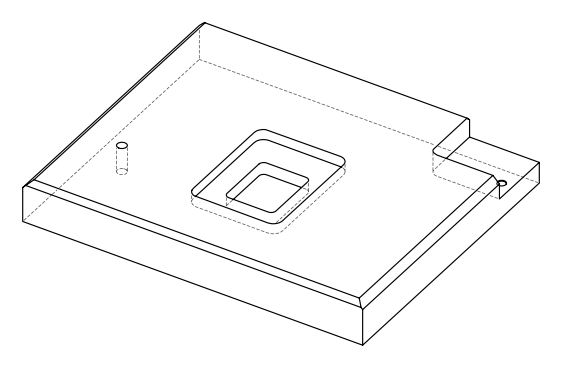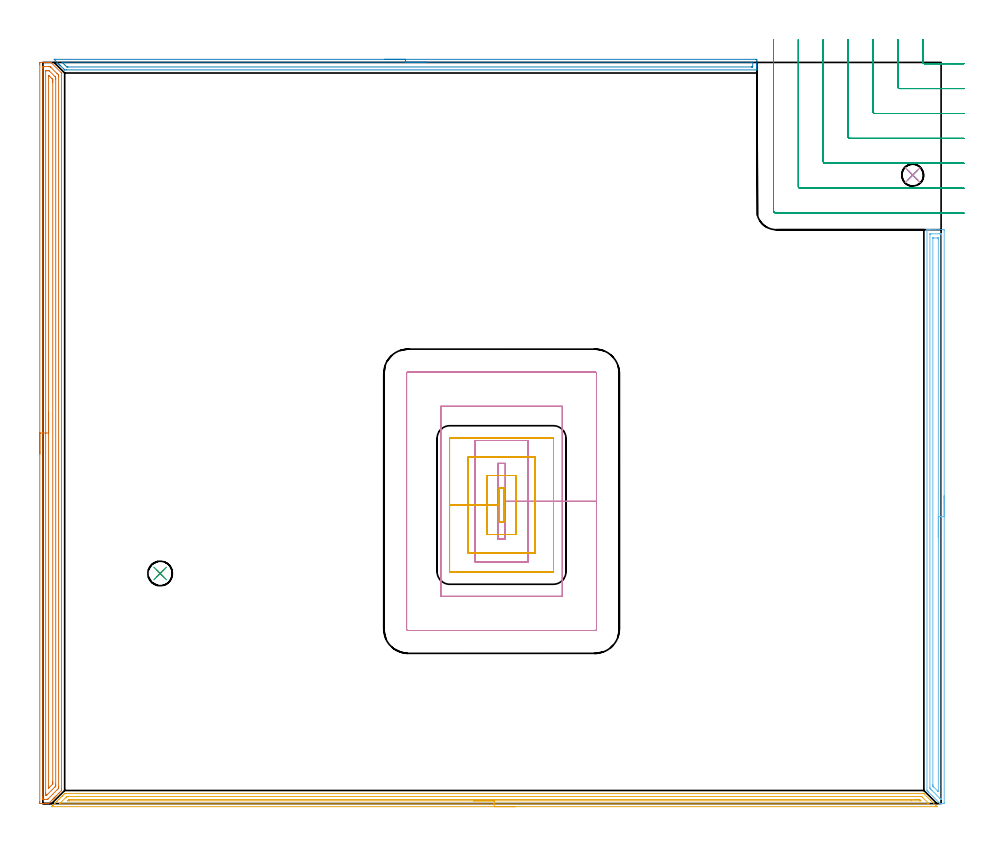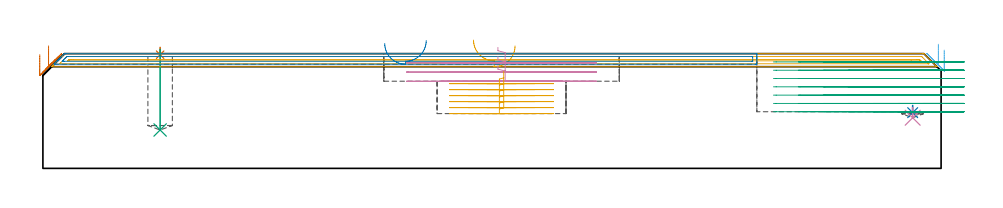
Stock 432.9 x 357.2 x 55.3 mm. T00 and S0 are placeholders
(PLAN: 11 operations, 6 tool changes, 59.2 min)
(1 SPOT_DRILL | STEP1POCKET | NXT0321_9005460120000 | 0.03 min | 1 mm3)
(2 SPOT_DRILL_1 | STEP1POCKET_1 | NXT0321_9005460120000 | 0.03 min | 3052 mm3)
(3 DRILL_BLIND_HOLE_INTO_CENTER | STEP1POCKET | NXT0301_089 | 0.16 min | 3848 mm3)
(4 DRILL_BLIND_HOLE_INTO_CENTER_1 | STEP1POCKET_1 | NXT0301_076 | 0.03 min | 204 mm3)
(5 AREA_MILL | FG_CHAMFER_SURFACE | UGT0205_001 | 10.26 min | 8577 mm3)
(6 AREA_MILL_1 | FG_CHAMFER_SURFACE_1 | UGT0205_001 | 6.82 min | 9580 mm3)
(7 AREA_MILL_2 | FG_CHAMFER_SURFACE_2 | UGT0205_001 | 11.57 min | 19555 mm3)
(8 AREA_MILL_3 | FG_CHAMFER_SURFACE_3 | UGT0205_001 | 5.57 min | 4456 mm3)
(9 MILL_CORNER_NOTCH_RECTANGULAR | CORNER_NOTCH_RECTANGULAR | UGT0201_008 | Follow Part, ap 4, ae 75% | 11.3 min | 196527 mm3)
(10 MILL_RECTANGULAR_POCKET | POCKET_RECTANGULAR_STRAIGHT | UGT0201_105 | Follow Part, ap 5.5, ae 75% | 6.51 min | 219772 mm3)
(11 MILL_RECTANGULAR_POCKET_1 | POCKET_RECTANGULAR_STRAIGHT_1 | NXT0201_011 | Follow Part, ap 3, ae 75% | 6.96 min | 73527 mm3)
(TOOL NXT0321_9005460120000 | NC Spot Drill, 142deg, 12mm, Carbide, Uncoated | D12 PA142 FL30 Z2)
(TOOL NXT0301_089 | Carbide Drill 11.8mm [860.1-1180-035A1-MM 2214] | D11.8 PA140 FL55 Z2)
(TOOL NXT0301_076 | Carbide Drill 10.5mm [860.1-1050-032A1-MM 2214] | D10.5 PA140 FL55 Z2)
(TOOL UGT0205_001 | Chamfer Mill 20 x 3 x 45 deg. | D20 FL50 Z2)
(TOOL UGT0201_008 | End Mill 16 mm | D16 FL32 Z4)
(TOOL UGT0201_105 | End Mill 22 mm | D22 FL25 Z2)
(TOOL NXT0201_011 | ENDMILL 12mm [2P460-1200-NA 1630] | D12 FL38 Z6)
(OP 1 SPOT_DRILL)
G17 G21 G94 G90
T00 M6
G54
G17 G0 G90 X56.5 Y110.9 S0 M3
G43 Z65.3 H0
G94 G81 G98 Z54.792 F250. R58.3
G80
M5
M2
(OP 2 SPOT_DRILL_1)
G17 G21 G94 G90
T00 M6
G54
G17 G0 G90 X419.2 Y302.9 S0 M3
G43 Z65.3 H0
G94 G81 G98 Z26.848 F250. R30.3
G80
M5
M2
(OP 3 DRILL_BLIND_HOLE_INTO_CENTER)
G17 G21 G94 G90
T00 M6
G54
G17 G0 G90 X56.5 Y110.9 S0 M3
G43 Z65.3 H1
G94 G81 G98 Z18.5 F250. R57.3
G80
M5
M2
(OP 4 DRILL_BLIND_HOLE_INTO_CENTER_1)
G17 G21 G94 G90
T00 M6
G54
G17 G0 G90 X419.2 Y302.9 S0 M3
G43 Z65.3 H1
G94 G81 G98 Z24.4 F250. R29.3
G80
M5
M2
(OP 5 AREA_MILL)
G17 G21 G94 G90
T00 M6
G54
G17 G0 G90 X227.55 Y-1.5 S1061 M3
G43 Z65.3 H0
Z59.
G94 G1 X227.512 Z58.128 F250.
X227.398 Z57.264
X227.209 Z56.412
X226.947 Z55.58
X226.613 Z54.774
X226.21 Z54.
X225.742 Z53.264
X225.21 Z52.572
X224.621 Z51.929
X223.978 Z51.34
X223.286 Z50.808
X222.55 Z50.34
X221.776 Z49.937
X220.97 Z49.603
X220.138 Z49.341
X219.286 Z49.152
X218.422 Z49.038
X217.55 Z49.
X4.351 Y-1.499 Z49.001
X4.217 Y-1.494 Z49.004
X4.258 Y-1.446 Z49.052
X4.377 Y-1.322 Z49.176
X4.824 Y-0.874 Z49.623
X4.988 Y-0.709 Z49.786
X5.271 Y-0.429 Z50.071
X5.286 Y-0.414 Z50.086
X5.873 Y0.176 Z50.671
X6.165 Y0.465 Z50.965
X6.758 Y1.06 Z51.556
X7.047 Y1.347 Z51.847
X7.059 Y1.359 Z51.859
X7.643 Y1.945 Z52.441
X7.994 Y2.294 Z52.794
X8.528 Y2.829 Z53.326
X9.119 Y3.419 Z53.919
X9.293 Y3.595 Z54.092
X9.412 Y3.714 Z54.211
X10.004 Y4.304 Z54.803
X10.446 Y4.746 Z55.246
X10.449 Y4.749 Z55.249
X10.505 Y4.799 Z55.284
X11.081 Y4.8 Z55.3
X424.019
X424.595 Y4.799 Z55.284
X424.651 Y4.749 Z55.249
X427.752 Y1.65 Z52.147
X430.406 Y-1.004 Z49.492
X430.774 Y-1.374 Z49.126
X430.846 Y-1.446 Z49.054
X430.872 Y-1.473 Z49.027
X430.883 Y-1.494 Z49.005
X430.872 Y-1.5 Z49.
X217.55
Y-0.086 Z50.414
X8.4 Y-0.085 Z50.415
X8.365
X8.085 Y-0.076 Z50.424
X8.119 Y-0.037 Z50.463
X8.215 Y0.063 Z50.563
X8.315 Y0.165 Z50.665
X8.4 Y0.25 Z50.75
X11.081 Y2.93 Z53.43
X11.331 Y3.172 Z53.672
X11.55 Y3.379 Z53.879
X11.975 Y3.385 Z53.885
X12.009 Y3.386 Z53.886
X423.374 Y3.385 Z53.885
X423.481 Y3.384 Z53.884
X423.534 Y3.382 Z53.882
X423.557 Y3.379 Z53.879
X423.606 Y3.333 Z53.833
X424.019 Y2.93 Z53.43
X426.7 Y0.249 Z50.749
X426.913 Y0.031 Z50.531
X426.997 Y-0.059 Z50.441
X427.011 Y-0.08 Z50.42
X426.979 Y-0.081 Z50.419
X426.887 Y-0.084 Z50.416
X426.7 Y-0.086 Z50.414
X426.667
X217.55
Y1.328 Z51.828
X12.869 Y1.329 Z51.829
X12.298 Y1.33 Z51.83
X12.011 Y1.334 Z51.834
X11.975 Y1.336 Z51.836
X11.953 Y1.344 Z51.844
X11.962 Y1.357 Z51.857
X11.975 Y1.374 Z51.874
X12.113 Y1.513 Z52.013
X12.252 Y1.65 Z52.15
X12.563 Y1.952 Z52.452
X12.869 Y1.965 Z52.465
X13.44 Y1.97 Z52.47
X14.656 Y1.972 Z52.472
X421.338 Y1.971 Z52.471
X421.91 Y1.968 Z52.468
X422.231 Y1.964 Z52.464
X422.538 Y1.951 Z52.451
X422.844 Y1.65 Z52.15
X423.125 Y1.367 Z51.867
X423.145 Y1.335 Z51.835
X423.125 Y1.334 Z51.834
X422.555 Y1.33 Z51.83
X418.473 Y1.328 Z51.828
X217.55
X216.678 Z51.867
X215.814 Z51.98
X214.962 Z52.169
X214.13 Z52.432
X213.324 Z52.765
X212.55 Z53.168
X211.814 Z53.637
X211.122 Z54.168
X210.479 Z54.757
X209.89 Z55.401
X209.358 Z56.093
X208.89 Z56.828
X208.487 Z57.602
X208.153 Z58.408
X207.891 Z59.24
X207.702 Z60.092
X207.588 Z60.957
X207.55 Z61.828
G0 Z65.3
M5
M2
(OP 6 AREA_MILL_1)
G17 G21 G94 G90
T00 M6
G54
G17 G0 G90 X434.4 Y148.3 S1061 M3
G43 Z65.3 H0
Z57.
G94 G1 Y148.262 Z56.128 F250.
Y148.148 Z55.264
Y147.959 Z54.412
Y147.697 Z53.58
Y147.363 Z52.774
Y146.96 Z52.
Y146.492 Z51.264
Y145.96 Z50.572
Y145.371 Z49.929
Y144.728 Z49.34
Y144.036 Z48.808
Y143.3 Z48.34
Y142.526 Z47.937
Y141.72 Z47.603
Y140.888 Z47.341
Y140.037 Z47.152
Y139.172 Z47.038
Y138.3 Z47.
Y0.333
X434.397 Y0.18 Z47.003
X434.391 Y0.002 Z47.005
X434.172 Y0. Z47.224
X433.814 Z47.581
X433.097 Z48.303
X432.478 Z48.922
X432.432 Y0.002 Z48.967
X432.391 Y0.01 Z49.007
X431.772 Y0.627 Z49.626
X426.855 Y5.544 Z54.543
X426.686 Y5.712 Z54.709
X426.517 Y5.881 Z54.88
X426.408 Y5.991 Z54.99
X426.162 Y6.24 Z55.234
X426.103 Y6.305 Z55.289
X426.1 Y6.438 Z55.3
Y276.42
X426.103 Y276.59 Z55.288
X426.154 Y276.592 Z55.238
X426.571 Y276.6 Z54.828
X426.86 Z54.54
X427.577 Z53.818
X428.826 Z52.571
X430.248 Z51.148
X433.814 Z47.583
X434.083 Y276.598 Z47.315
X434.392 Y276.59 Z47.006
X434.399 Y276.28 Z46.999
X434.4 Y138.3 Z47.
X432.986 Z48.414
X432.985 Y2.352 Z48.415
X432.984 Y2.289 Z48.416
X432.979 Y2.164 Z48.421
X432.968 Y2.01 Z48.432
X432.923 Y2.009 Z48.477
X432.866 Y2.01 Z48.534
X432.805 Y2.057 Z48.595
X432.682 Y2.175 Z48.718
X432.436 Y2.415 Z48.964
X428.468 Y6.382 Z52.932
X427.967 Y6.885 Z53.433
X427.577 Y7.283 Z53.823
X427.521 Y7.344 Z53.879
X427.514 Y7.779 Z53.886
X427.515 Y274.248 Z53.885
X427.516 Y274.311 Z53.884
X427.521 Y274.436 Z53.879
X427.532 Y274.59 Z53.868
X427.577 Y274.592 Z53.823
X428.056 Y274.599 Z53.344
X432.032 Y274.6 Z49.368
X432.511 Y274.599 Z48.889
X432.923 Y274.592 Z48.477
X432.975 Y274.59 Z48.425
X432.982 Y274.374 Z48.418
X432.985 Y274.248 Z48.415
X432.986 Y274.185 Z48.414
Y274.122
Y138.3
X431.572 Z49.828
X431.571 Y5.991 Z49.829
X431.569 Y5.792 Z49.831
X431.567 Y5.754 Z49.833
X431.566 Y5.748 Z49.834
X431.556 Y5.755 Z49.844
X431.506 Y5.799 Z49.894
X431.309 Y5.991 Z50.091
X429.359 Y7.941 Z52.041
X428.996 Y8.311 Z52.404
X428.952 Y8.359 Z52.448
X428.935 Y8.382 Z52.465
X428.933 Y8.414 Z52.467
X428.93 Y8.529 Z52.47
X428.929 Y8.673 Z52.471
X428.928 Y9.105 Z52.472
X428.929 Y272.505 Z52.471
X428.93 Y272.559 Z52.47
X428.932 Y272.584 Z52.468
X428.934 Y272.59 Z52.466
X428.955 Y272.592 Z52.445
X429.158 Y272.599 Z52.242
X431.141 Z50.259
X431.343 Y272.596 Z50.057
X431.478 Y272.59 Z49.922
X431.565 Y272.584 Z49.835
X431.567 Y272.541 Z49.833
X431.569 Y272.397 Z49.831
X431.571 Y271.966 Z49.829
X431.572 Y138.3 Z49.828
Y137.428 Z49.867
Y136.564 Z49.98
Y135.712 Z50.169
Y134.88 Z50.432
Y134.074 Z50.765
Y133.3 Z51.168
Y132.564 Z51.637
Y131.872 Z52.168
Y131.229 Z52.757
Y130.64 Z53.401
Y130.109 Z54.093
Y129.64 Z54.828
Y129.237 Z55.602
Y128.903 Z56.408
Y128.641 Z57.24
Y128.452 Z58.092
Y128.338 Z58.957
Y128.3 Z59.828
G0 Z65.3
M5
M2
(OP 7 AREA_MILL_2)
G17 G21 G94 G90
T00 M6
G54
G17 G0 G90 X-1.5 Y168.6 S1061 M3
G43 Z65.3 H0
Z54.8
G94 G1 Y168.638 Z53.928 F250.
Y168.752 Z53.064
Y168.941 Z52.212
Y169.203 Z51.38
Y169.537 Z50.574
Y169.94 Z49.8
Y170.408 Z49.064
Y170.94 Z48.372
Y171.529 Z47.729
Y172.172 Z47.14
Y172.864 Z46.608
Y173.6 Z46.14
Y174.374 Z45.737
Y175.18 Z45.403
Y176.012 Z45.141
Y176.864 Z44.952
Y177.728 Z44.838
Y178.6 Z44.8
Y356.097
X-1.499 Y356.569 Z44.801
X-1.495 Y356.987 Z44.803
X-1.492 Y357.19 Z44.805
X-1.084 Y357.2 Z45.212
X0.674 Z46.969
X2.069 Z48.366
X2.432 Z48.727
X3.156 Z49.456
X3.75 Z50.05
X3.829 Y357.199 Z50.128
X3.899 Y357.19 Z50.196
X3.977 Y357.124 Z50.275
X8.997 Y352.103 Z55.297
X9. Y352.098 Z55.3
Y352.097
Y6.892
Y6.305 Z55.285
X8.833 Y6.132 Z55.13
X7.803 Y5.103 Z54.103
X6.462 Y3.762 Z52.761
X6.24 Y3.54 Z52.54
X6.015 Y3.314 Z52.314
X5.947 Y3.246 Z52.244
X5.882 Y3.181 Z52.181
X5.717 Y3.016 Z52.016
X5.654 Y2.953 Z51.951
X5.594 Y2.893 Z51.893
X5.419 Y2.718 Z51.718
X5.361 Y2.66 Z51.658
X5.306 Y2.605 Z51.605
X5.121 Y2.42 Z51.42
X5.068 Y2.367 Z51.365
X5.018 Y2.317 Z51.317
X4.823 Y2.122 Z51.122
X4.775 Y2.074 Z51.072
X4.73 Y2.029 Z51.029
X4.524 Y1.824 Z50.823
X3.034 Y0.333 Z49.333
X2.871 Y0.17 Z49.168
X2.732 Y0.035 Z49.03
X2.695 Y0.005 Z48.991
X2.651 Y0.002 Z48.949
X2.625 Y0. Z48.923
X1.553 Z47.847
X0.311 Z46.608
X-0.205 Z46.089
X-0.826 Z45.47
X-1.084 Y0.002 Z45.211
X-1.3 Y0.005 Z44.996
X-1.491 Y0.01 Z44.805
X-1.495 Y0.213 Z44.802
X-1.499 Y0.632 Z44.801
X-1.5 Y1.055 Z44.8
Y178.6
X-0.086 Z46.214
Y354.658 Z46.215
X-0.079 Y355.183 Z46.221
X-0.059 Y355.19 Z46.241
X0.013 Y355.195 Z46.313
X0.123 Y355.198 Z46.423
X0.261 Y355.2 Z46.561
X0.674 Z46.974
X2.899 Y355.199 Z49.199
X3.311 Y355.193 Z49.611
X3.446 Y355.19 Z49.746
X3.585 Y355.056 Z49.885
X3.869 Y354.78 Z50.169
X6.826 Y351.824 Z53.126
X7.444 Y351.203 Z53.744
X7.534 Y351.104 Z53.834
X7.579 Y351.053 Z53.879
X7.58 Y351.009 Z53.88
X7.583 Y350.816 Z53.883
X7.586 Y350.43 Z53.886
Y350.308
X7.585 Y7.908 Z53.885
X7.579 Y7.355 Z53.879
X7.561 Y7.323 Z53.861
X7.51 Y7.267 Z53.81
X7.425 Y7.177 Z53.725
X7.142 Y6.892 Z53.442
X6.983 Y6.732 Z53.283
X2.55 Y2.3 Z48.85
X2.432 Y2.183 Z48.732
X2.3 Y2.058 Z48.6
X2.253 Y2.014 Z48.553
X2.198 Y2.01 Z48.498
X1.963 Y2.003 Z48.263
X0.674 Y2. Z46.974
X0.207 Z46.507
X-0.003 Y2.003 Z46.297
X-0.038 Y2.005 Z46.262
X-0.071 Y2.009 Z46.229
X-0.079 Y2.054 Z46.221
X-0.084 Y2.297 Z46.216
X-0.085 Y2.42 Z46.215
X-0.086 Y3.193 Z46.214
Y178.6
X1.328 Z47.628
X1.329 Y352.991 Z47.629
X1.33 Y353.105 Z47.63
X1.333 Y353.162 Z47.633
X1.335 Y353.183 Z47.635
X1.355 Y353.193 Z47.655
X1.553 Y353.196 Z47.853
X2.227 Y353.2 Z48.527
X2.432 Y353.198 Z48.732
X2.637 Y353.193 Z48.937
X3.01 Y353.178 Z49.31
X3.208 Y352.991 Z49.508
X5.892 Y350.308 Z52.192
X5.947 Y350.252 Z52.247
X6.148 Y350.041 Z52.448
X6.164 Y349.642 Z52.464
X6.169 Y349.414 Z52.469
X6.171 Y349.187 Z52.471
Y9.347
X6.17 Y8.68 Z52.47
X6.168 Y8.456 Z52.468
X6.165 Y8.381 Z52.465
X6.119 Y8.33 Z52.419
X5.947 Y8.149 Z52.247
X5.768 Y7.968 Z52.068
X5.587 Y7.786 Z51.887
X2.222 Y4.422 Z48.522
X2.009 Y4.209 Z48.309
X1.853 Y4.06 Z48.153
X1.809 Y4.021 Z48.109
X1.75 Y4.008 Z48.05
X1.553 Y4.007 Z47.853
X1.354 Y4.01 Z47.654
X1.335 Y4.209 Z47.635
X1.332 Y4.433 Z47.632
X1.329 Y5.103 Z47.629
X1.328 Y5.331 Z47.628
Y178.6
X2.743 Z49.043
Y350.886
X2.744 Y350.969 Z49.044
X2.745 Y350.991 Z49.045
X2.782 Y350.96 Z49.082
X2.938 Y350.81 Z49.238
X3.182 Y350.569 Z49.482
X3.311 Y350.441 Z49.611
X4.189 Y349.562 Z50.489
X4.336 Y349.414 Z50.636
X4.488 Y349.255 Z50.788
X4.75 Y348.976 Z51.05
X4.753 Y348.84 Z51.053
X4.756 Y348.52 Z51.056
X4.757 Y347.942 Z51.057
Y347.625
Y10.469
X4.756 Y9.893 Z51.056
X4.753 Y9.575 Z51.053
X4.75 Y9.432 Z51.05
X4.742 Y9.403 Z51.042
X4.72 Y9.376 Z51.02
X4.677 Y9.328 Z50.977
X4.554 Y9.204 Z50.854
X3.137 Y7.786 Z49.437
X2.997 Y7.649 Z49.297
X2.775 Y7.436 Z49.075
X2.749 Y7.429 Z49.049
X2.747 Y7.465 Z49.047
X2.744 Y7.786 Z49.044
X2.743 Y7.973 Z49.043
Y178.6
Y179.472 Z49.081
Y180.336 Z49.195
Y181.188 Z49.383
Y182.02 Z49.646
Y182.826 Z49.98
Y183.6 Z50.382
Y184.336 Z50.851
Y185.028 Z51.382
Y185.671 Z51.972
Y186.26 Z52.615
Y186.792 Z53.307
Y187.26 Z54.043
Y187.663 Z54.817
Y187.997 Z55.622
Y188.259 Z56.454
Y188.448 Z57.306
Y188.562 Z58.171
Y188.6 Z59.043
G0 Z65.3
M5
M2
(OP 8 AREA_MILL_3)
G17 G21 G94 G90
T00 M6
G54
G17 G0 G90 X164.75 Y358.7 S1061 M3
G43 Z65.3 H0
Z60.2
G94 G1 X164.788 Z59.328 F250.
X164.902 Z58.463
X165.091 Z57.612
X165.353 Z56.78
X165.687 Z55.974
X166.09 Z55.2
X166.558 Z54.464
X167.089 Z53.772
X167.679 Z53.129
X168.322 Z52.54
X169.014 Z52.008
X169.75 Z51.54
X170.524 Z51.137
X171.33 Z50.803
X172.162 Z50.541
X173.013 Z50.352
X173.878 Z50.238
X174.75 Z50.2
X343.49
X343.856 Y358.697 Z50.201
X344.09 Y358.692 Z50.204
X344.1 Y358.338 Z50.558
Y356.588 Z52.306
Y356.034 Z52.863
Y355.712 Z53.183
Y355.159 Z53.737
Y354.837 Z54.057
Y354.195 Z54.705
Y353.866 Z55.033
X344.098 Y353.731 Z55.161
X344.09 Y353.602 Z55.288
X343.936 Y353.6 Z55.3
X11.367
X10.564 Y353.605 Z55.295
X10.499 Y353.607 Z55.293
X10.474 Y353.628 Z55.272
X10.136 Y353.962 Z54.935
X8.525 Y355.574 Z53.324
X8.385 Y355.712 Z53.183
X8.242 Y355.857 Z53.041
X8.096 Y356.003 Z52.895
X7.948 Y356.15 Z52.745
X7.796 Y356.303 Z52.595
X7.667 Y356.432 Z52.466
X7.51 Y356.588 Z52.307
X7.349 Y356.749 Z52.148
X7.238 Y356.861 Z52.037
X7.072 Y357.025 Z51.869
X6.903 Y357.196 Z51.702
X5.408 Y358.692 Z50.206
X5.516 Y358.698 Z50.202
X5.564 Y358.7 Z50.2
X174.75
Y357.286 Z51.614
X341.704 Y357.285 Z51.615
X341.886 Y357.284 Z51.616
X342.051 Y357.28 Z51.62
X342.085 Y357.279 Z51.621
X342.091 Y357.259 Z51.641
X342.095 Y357.23 Z51.67
X342.099 Y357.075 Z51.825
X342.1 Y355.325 Z53.575
X342.098 Y355.195 Z53.705
X342.094 Y355.092 Z53.808
X342.09 Y355.028 Z53.872
X342.059 Y355.021 Z53.879
X341.704 Y355.017 Z53.883
X341.523 Y355.015 Z53.885
X12.079
X11.723 Y355.019 Z53.881
X11.55 Y355.021 Z53.879
X11.367 Y355.192 Z53.708
X10.839 Y355.712 Z53.188
X10.474 Y356.075 Z52.825
X9.962 Y356.588 Z52.312
X9.581 Y356.97 Z51.93
X9.334 Y357.226 Z51.674
X9.283 Y357.279 Z51.621
X9.37 Y357.281 Z51.619
X9.581 Y357.284 Z51.616
X9.762 Y357.285 Z51.615
X10.474 Y357.286 Z51.614
X174.75
X175.621 Z51.652
X176.486 Z51.766
X177.338 Z51.955
X178.17 Z52.217
X178.976 Z52.551
X179.75 Z52.954
X180.486 Z53.423
X181.178 Z53.954
X181.821 Z54.543
X182.41 Z55.186
X182.941 Z55.878
X183.41 Z56.614
X183.813 Z57.388
X184.147 Z58.194
X184.409 Z59.026
X184.598 Z59.878
X184.712 Z60.743
X184.75 Z61.614
G0 Z65.3
M5
M2
(OP 9 MILL_CORNER_NOTCH_RECTANGULAR)
G17 G21 G94 G90
T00 M6
G54
G17 G0 G90 X424.1 Y368.2 S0 M3
G43 Z65.3 H0
Z51.3
G94 G1 Y365.2 F250.
Y357.394 F500.
G3 X424.894 Y356.6 R0.8
G1 X440.9
X443.9 F250.
G0 Z65.3
X412.1 Y368.2
Z51.3
G1 Y365.2
Y345.395 F500.
G3 X412.895 Y344.6 R0.8
G1 X440.9
X443.9 F250.
G0 Z65.3
X400.1 Y368.2
Z51.3
G1 Y365.2
Y333.395 F500.
G3 X400.895 Y332.6 R0.8
G1 X440.9
X443.9 F250.
G0 Z65.3
X388.1 Y368.2
Z51.3
G1 Y365.2
Y321.395 F500.
G3 X388.895 Y320.6 R0.8
G1 X440.9
X443.9 F250.
G0 Z65.3
X376.1 Y368.2
Z51.3
G1 Y365.2
Y309.395 F500.
G3 X376.895 Y308.6 R0.8
G1 X440.9
X443.9 F250.
G0 Z65.3
X364.1 Y368.2
Z51.3
G1 Y365.2
Y297.396 F500.
G3 X364.896 Y296.6 R0.8
G1 X440.9
X443.9 F250.
G0 Z65.3
X352.1 Y368.2
Z51.3
G1 Y365.2
Y285.9 F500.
G3 X353.4 Y284.6 R1.3
G1 X440.9
X443.9 F250.
G0 Z65.3
X424.1 Y368.2
Z47.3
G1 Y365.2
Y357.394 F500.
G3 X424.894 Y356.6 R0.8
G1 X440.9
X443.9 F250.
G0 Z65.3
X412.1 Y368.2
Z47.3
G1 Y365.2
Y345.395 F500.
G3 X412.894 Y344.6 R0.8
G1 X440.9
X443.9 F250.
G0 Z65.3
X400.1 Y368.2
Z47.3
G1 Y365.2
Y333.395 F500.
G3 X400.895 Y332.6 R0.8
G1 X440.9
X443.9 F250.
G0 Z65.3
X388.1 Y368.2
Z47.3
G1 Y365.2
Y321.395 F500.
G3 X388.895 Y320.6 R0.8
G1 X440.9
X443.9 F250.
G0 Z65.3
X376.1 Y368.2
Z47.3
G1 Y365.2
Y309.395 F500.
G3 X376.895 Y308.6 R0.8
G1 X440.9
X443.9 F250.
G0 Z65.3
X364.1 Y368.2
Z47.3
G1 Y365.2
Y297.396 F500.
G3 X364.896 Y296.6 R0.8
G1 X440.9
X443.9 F250.
G0 Z65.3
X352.1 Y368.2
Z47.3
G1 Y365.2
Y285.9 F500.
G3 X353.4 Y284.6 R1.3
G1 X440.9
X443.9 F250.
G0 Z65.3
X424.1 Y368.2
Z43.3
G1 Y365.2
Y357.394 F500.
G3 X424.894 Y356.6 R0.8
G1 X440.9
X443.9 F250.
G0 Z65.3
X412.1 Y368.2
Z43.3
G1 Y365.2
Y345.395 F500.
G3 X412.895 Y344.6 R0.8
G1 X440.9
X443.9 F250.
G0 Z65.3
X400.1 Y368.2
Z43.3
G1 Y365.2
Y333.395 F500.
G3 X400.895 Y332.6 R0.8
G1 X440.9
X443.9 F250.
G0 Z65.3
X388.1 Y368.2
Z43.3
G1 Y365.2
Y321.395 F500.
G3 X388.895 Y320.6 R0.8
G1 X440.9
X443.9 F250.
G0 Z65.3
X376.1 Y368.2
Z43.3
G1 Y365.2
Y309.395 F500.
G3 X376.895 Y308.6 R0.8
G1 X440.9
X443.9 F250.
G0 Z65.3
X364.1 Y368.2
Z43.3
G1 Y365.2
Y297.396 F500.
G3 X364.896 Y296.6 R0.8
G1 X440.9
X443.9 F250.
G0 Z65.3
X352.1 Y368.2
Z43.3
G1 Y365.2
Y285.9 F500.
G3 X353.4 Y284.6 R1.3
G1 X440.9
X443.9 F250.
G0 Z65.3
X424.1 Y368.2
Z39.3
G1 Y365.2
Y357.394 F500.
G3 X424.894 Y356.6 R0.8
G1 X440.9
X443.9 F250.
G0 Z65.3
X412.1 Y368.2
Z39.3
G1 Y365.2
Y345.395 F500.
G3 X412.895 Y344.6 R0.8
G1 X440.9
X443.9 F250.
G0 Z65.3
X400.1 Y368.2
Z39.3
G1 Y365.2
Y333.395 F500.
G3 X400.895 Y332.6 R0.8
G1 X440.9
X443.9 F250.
G0 Z65.3
X388.1 Y368.2
Z39.3
G1 Y365.2
Y321.395 F500.
G3 X388.895 Y320.6 R0.8
G1 X440.9
X443.9 F250.
G0 Z65.3
X376.1 Y368.2
Z39.3
G1 Y365.2
Y309.395 F500.
G3 X376.895 Y308.6 R0.8
G1 X440.9
X443.9 F250.
G0 Z65.3
X364.1 Y368.2
Z39.3
G1 Y365.2
Y297.396 F500.
G3 X364.896 Y296.6 R0.8
G1 X440.9
X443.9 F250.
G0 Z65.3
X352.1 Y368.2
Z39.3
G1 Y365.2
Y285.9 F500.
G3 X353.4 Y284.6 R1.3
G1 X440.9
X443.9 F250.
G0 Z65.3
X424.1 Y368.2
Z35.3
G1 Y365.2
Y357.394 F500.
G3 X424.894 Y356.6 R0.8
G1 X440.9
X443.9 F250.
G0 Z65.3
X412.1 Y368.2
Z35.3
G1 Y365.2
Y345.395 F500.
G3 X412.895 Y344.6 R0.8
G1 X440.9
X443.9 F250.
G0 Z65.3
X400.1 Y368.2
Z35.3
G1 Y365.2
Y333.395 F500.
G3 X400.895 Y332.6 R0.8
G1 X440.9
X443.9 F250.
G0 Z65.3
X388.1 Y368.2
Z35.3
G1 Y365.2
Y321.395 F500.
G3 X388.895 Y320.6 R0.8
G1 X440.9
X443.9 F250.
G0 Z65.3
X376.1 Y368.2
Z35.3
G1 Y365.2
Y309.395 F500.
G3 X376.895 Y308.6 R0.8
G1 X440.9
X443.9 F250.
G0 Z65.3
X364.1 Y368.2
Z35.3
G1 Y365.2
Y297.396 F500.
G3 X364.896 Y296.6 R0.8
G1 X440.9
X443.9 F250.
G0 Z65.3
X352.1 Y368.2
Z35.3
G1 Y365.2
Y285.9 F500.
G3 X353.4 Y284.6 R1.3
G1 X440.9
X443.9 F250.
G0 Z65.3
X424.1 Y368.2
Z31.3
G1 Y365.2
Y357.394 F500.
G3 X424.894 Y356.6 R0.8
G1 X440.9
X443.9 F250.
G0 Z65.3
X412.1 Y368.2
Z31.3
G1 Y365.2
Y345.395 F500.
G3 X412.895 Y344.6 R0.8
G1 X440.9
X443.9 F250.
G0 Z65.3
X400.1 Y368.2
Z31.3
G1 Y365.2
Y333.395 F500.
G3 X400.895 Y332.6 R0.8
G1 X440.9
X443.9 F250.
G0 Z65.3
X388.1 Y368.2
Z31.3
G1 Y365.2
Y321.395 F500.
G3 X388.895 Y320.6 R0.8
G1 X440.9
X443.9 F250.
G0 Z65.3
X376.1 Y368.2
Z31.3
G1 Y365.2
Y309.395 F500.
G3 X376.895 Y308.6 R0.8
G1 X440.9
X443.9 F250.
G0 Z65.3
X364.1 Y368.2
Z31.3
G1 Y365.2
Y297.396 F500.
G3 X364.896 Y296.6 R0.8
G1 X440.9
X443.9 F250.
G0 Z65.3
X352.1 Y368.2
Z31.3
G1 Y365.2
Y285.9 F500.
G3 X353.4 Y284.6 R1.3
G1 X440.9
X443.9 F250.
G0 Z65.3
X424.1 Y368.2
Z27.3
G1 Y365.2
Y357.394 F500.
G3 X424.894 Y356.6 R0.8
G1 X440.9
X443.9 F250.
G0 Z65.3
X412.1 Y368.2
Z27.3
G1 Y365.2
Y345.395 F500.
G3 X412.895 Y344.6 R0.8
G1 X440.9
X443.9 F250.
G0 Z65.3
X400.1 Y368.2
Z27.3
G1 Y365.2
Y333.395 F500.
G3 X400.895 Y332.6 R0.8
G1 X440.9
X443.9 F250.
G0 Z65.3
X388.1 Y368.2
Z27.3
G1 Y365.2
Y321.395 F500.
G3 X388.895 Y320.6 R0.8
G1 X440.9
X443.9 F250.
G0 Z65.3
X376.1 Y368.2
Z27.3
G1 Y365.2
Y309.395 F500.
G3 X376.895 Y308.6 R0.8
G1 X440.9
X443.9 F250.
G0 Z65.3
X364.1 Y368.2
Z27.3
G1 Y365.2
Y297.396 F500.
G3 X364.896 Y296.6 R0.8
G1 X440.9
X443.9 F250.
G0 Z65.3
X352.1 Y368.2
Z27.3
G1 Y365.2
Y285.9 F500.
G3 X353.4 Y284.6 R1.3
G1 X440.9
X443.9 F250.
G0 Z65.3
M5
M2
(OP 10 MILL_RECTANGULAR_POCKET)
G17 G21 G94 G90
T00 M6
G54
G17 G0 G90 X219.3 Y133.341 S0 M3
G43 Z65.3 H0
Z58.3
G94 G1 Y127.4 Z56.708 F250.
X222.8 Z55.77
Y145.7 Z50.867
Y164. F500.
X219.3
Y127.4
X222.8
Y145.7
X233.8
Y175.
X208.3
Y116.4
X233.8
Y145.7
X250.3
Y191.5
X191.8
Y99.9
X250.3
Y145.7
X266.8
Y207.3
G3 X266.1 Y208. R0.7
G1 X176.
G3 X175.3 Y207.3 R0.7
G1 Y84.1
G3 X176. Y83.4 R0.7
G1 X266.1
G3 X266.8 Y84.1 R0.7
G1 Y145.7
Y146.7
G0 X219.3 Y133.341 Z53.867
G1 Y127.4 Z52.275 F250.
X222.8 Z51.337
Y145.7 Z46.433
Y164. F500.
X219.3
Y127.4
X222.8
Y145.7
X233.8
Y175.
X208.3
Y116.4
X233.8
Y145.7
X250.3
Y191.5
X191.8
Y99.9
X250.3
Y145.7
X266.8
Y207.3
G3 X266.1 Y208. R0.7
G1 X176.
G3 X175.3 Y207.3 R0.7
G1 Y84.1
G3 X176. Y83.4 R0.7
G1 X266.1
G3 X266.8 Y84.1 R0.7
G1 Y145.7
Y146.7
G0 X219.3 Y133.341 Z49.433
G1 Y127.4 Z47.841 F250.
X222.8 Z46.903
Y145.7 Z42.
Y164. F500.
X219.3
Y127.4
X222.8
Y145.7
X233.8
Y175.
X208.3
Y116.4
X233.8
Y145.7
X250.3
Y191.5
X191.8
Y99.9
X250.3
Y145.7
X266.8
Y207.3
G3 X266.1 Y208. R0.7
G1 X176.
G3 X175.3 Y207.3 R0.7
G1 Y84.1
G3 X176. Y83.4 R0.7
G1 X266.1
G3 X266.8 Y84.1 R0.7
G1 Y145.7
Y146.7
G0 Z65.3
M5
M2
(OP 11 MILL_RECTANGULAR_POCKET_1)
G17 G21 G94 G90
T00 M6
G54
G17 G0 G90 X222.1 Y140.418 S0 M3
G43 Z65.3 H1
Z46.74
G94 G1 Y152.1 Z43.61 F250.
X220. Z43.047
Y143.9 Z40.85
Y135.7 F500.
X222.1
Y152.1
X220.
Y143.9
X214.
Y129.7
X228.1
Y158.1
X214.
Y143.9
X205.
Y120.7
X237.1
Y167.1
X205.
Y143.9
X196.
Y111.8
X196.005 Y111.745
X196.045 Y111.705
X196.1 Y111.7
X246.
X246.055 Y111.705
X246.095 Y111.745
X246.1 Y111.8
Y176.
X246.095 Y176.055
X246.055 Y176.095
X246. Y176.1
X196.1
X196.045 Y176.095
X196.005 Y176.055
X196. Y176.
Y143.9
Y142.9
G0 X222.1 Y140.418 Z43.85
G1 Y152.1 Z40.72 F250.
X220. Z40.157
Y143.9 Z37.96
Y135.7 F500.
X222.1
Y152.1
X220.
Y143.9
X214.
Y129.7
X228.1
Y158.1
X214.
Y143.9
X205.
Y120.7
X237.1
Y167.1
X205.
Y143.9
X196.
Y111.8
X196.005 Y111.745
X196.045 Y111.705
X196.1 Y111.7
X246.
X246.055 Y111.705
X246.095 Y111.745
X246.1 Y111.8
Y176.
X246.095 Y176.055
X246.055 Y176.095
X246. Y176.1
X196.1
X196.045 Y176.095
X196.005 Y176.055
X196. Y176.
Y143.9
Y142.9
G0 X222.1 Y140.418 Z40.96
G1 Y152.1 Z37.83 F250.
X220. Z37.267
Y143.9 Z35.07
Y135.7 F500.
X222.1
Y152.1
X220.
Y143.9
X214.
Y129.7
X228.1
Y158.1
X214.
Y143.9
X205.
Y120.7
X237.1
Y167.1
X205.
Y143.9
X196.
Y111.8
X196.005 Y111.745
X196.045 Y111.705
X196.1 Y111.7
X246.
X246.055 Y111.705
X246.095 Y111.745
X246.1 Y111.8
Y176.
X246.095 Y176.055
X246.055 Y176.095
X246. Y176.1
X196.1
X196.045 Y176.095
X196.005 Y176.055
X196. Y176.
Y143.9
Y142.9
G0 X222.1 Y140.418 Z38.07
G1 Y152.1 Z34.94 F250.
X220. Z34.377
Y143.9 Z32.18
Y135.7 F500.
X222.1
Y152.1
X220.
Y143.9
X214.
Y129.7
X228.1
Y158.1
X214.
Y143.9
X205.
Y120.7
X237.1
Y167.1
X205.
Y143.9
X196.
Y111.8
X196.005 Y111.745
X196.045 Y111.705
X196.1 Y111.7
X246.
X246.055 Y111.705
X246.095 Y111.745
X246.1 Y111.8
Y176.
X246.095 Y176.055
X246.055 Y176.095
X246. Y176.1
X196.1
X196.045 Y176.095
X196.005 Y176.055
X196. Y176.
Y143.9
Y142.9
G0 X222.1 Y140.418 Z35.18
G1 Y152.1 Z32.05 F250.
X220. Z31.487
Y143.9 Z29.29
Y135.7 F500.
X222.1
Y152.1
X220.
Y143.9
X214.
Y129.7
X228.1
Y158.1
X214.
Y143.9
X205.
Y120.7
X237.1
Y167.1
X205.
Y143.9
X196.
Y111.8
X196.005 Y111.745
X196.045 Y111.705
X196.1 Y111.7
X246.
X246.055 Y111.705
X246.095 Y111.745
X246.1 Y111.8
Y176.
X246.095 Y176.055
X246.055 Y176.095
X246. Y176.1
X196.1
X196.045 Y176.095
X196.005 Y176.055
X196. Y176.
Y143.9
Y142.9
G0 X222.1 Y140.418 Z32.29
G1 Y152.1 Z29.16 F250.
X220. Z28.597
Y143.9 Z26.4
Y135.7 F500.
X222.1
Y152.1
X220.
Y143.9
X214.
Y129.7
X228.1
Y158.1
X214.
Y143.9
X205.
Y120.7
X237.1
Y167.1
X205.
Y143.9
X196.
Y111.8
X196.005 Y111.745
X196.045 Y111.705
X196.1 Y111.7
X246.
X246.055 Y111.705
X246.095 Y111.745
X246.1 Y111.8
Y176.
X246.095 Y176.055
X246.055 Y176.095
X246. Y176.1
X196.1
X196.045 Y176.095
X196.005 Y176.055
X196. Y176.
Y143.9
Y142.9
G0 Z65.3
M5
M2
